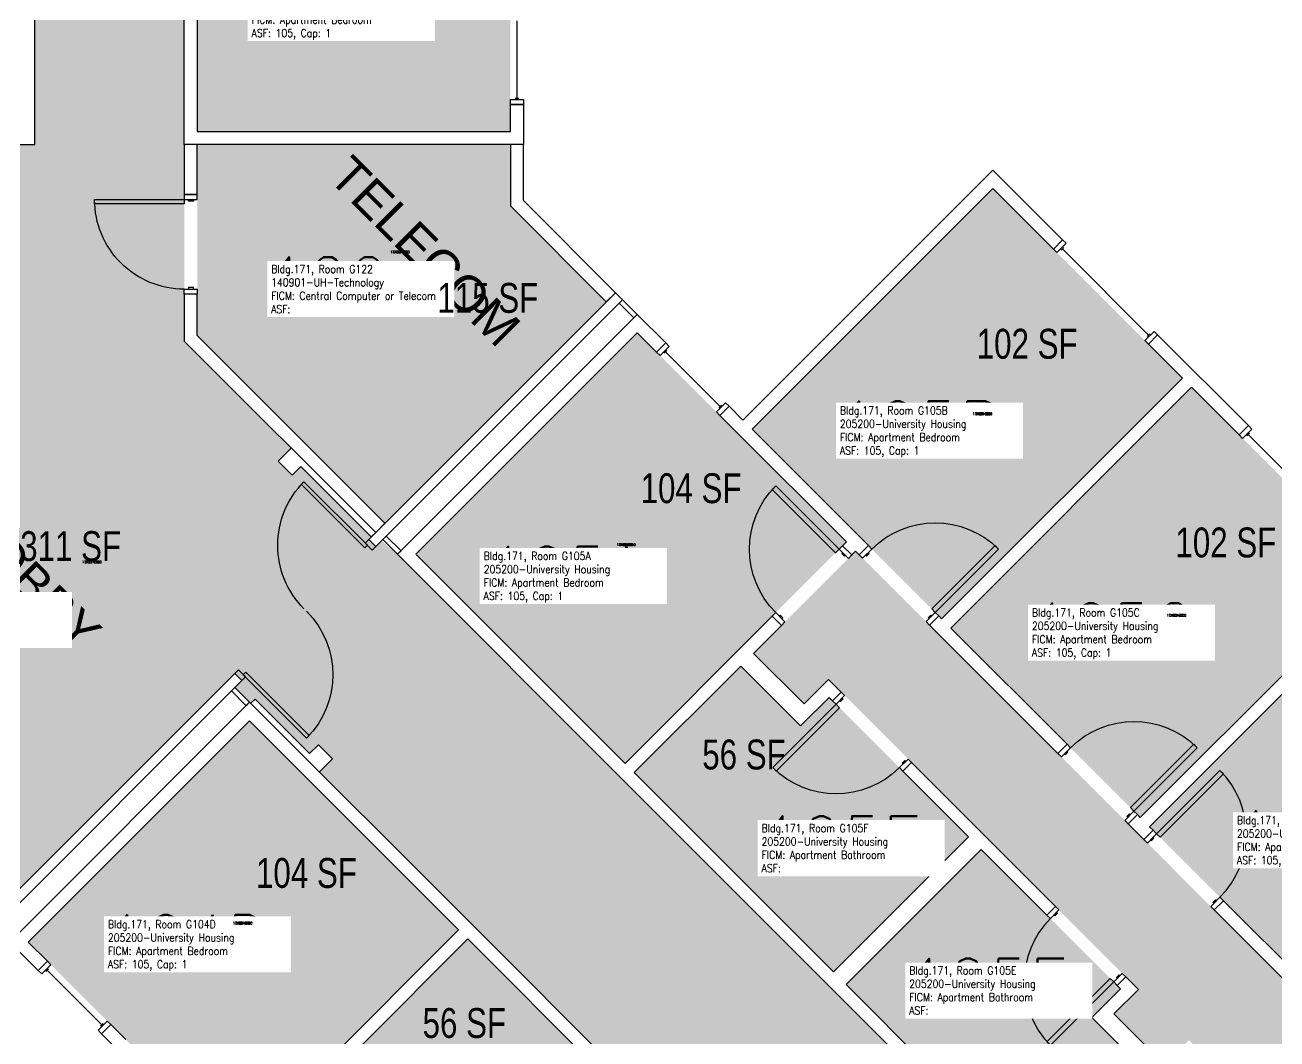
# Model space of a CAD drawing. Header units: inches. Extents: x 1063 to 4030, y -1482 to 1669.
# Drawn here: x 1337 to 1840, y -297 to 111 of the extents above; entities that cross this region are included whole.
import ezdxf
from ezdxf.enums import TextEntityAlignment as Align

# ---------------------------------------------------------------- set-up
doc = ezdxf.new("R2010")
doc.units = ezdxf.units.IN
doc.header["$LTSCALE"] = 192
doc.header["$MEASUREMENT"] = 0
for name, color, linetype in [('A-AREA-IDEN', 1, 'Continuous'), ('A-DOOR', 2, 'Continuous'), ('A-GLAZ', 1, 'Continuous'), ('A-IDEN-RNUM', 7, 'Continuous'), ('A-IDEN-SNUM', 4, 'Continuous'), ('A-IDEN-VNUM', 4, 'Continuous'), ('A-WALL', 5, 'Continuous'), ('AREA-TEXT', 3, 'Continuous'), ('Rooms-Category-Color', 7, 'Continuous'), ('Rooms-College-Color', 7, 'Continuous'), ('Rooms-Department-Color', 7, 'Continuous'), ('Rooms-Division-Color', 7, 'Continuous'), ('Rooms-Information', 7, 'Continuous')]:
    doc.layers.add(name, color=color, linetype=linetype)
doc.styles.add('AREA', font='arial.ttf', dxfattribs={"width": 0.75, "height": 12})
doc.styles.add('ROOMSNUMBER', font='txt.shx', dxfattribs={"height": 0.03})
doc.styles.add('ROOMVNUMBER', font='simplex.shx', dxfattribs={"width": 0.85})
doc.styles.get("Standard").update_dxf_attribs({"font": 'arial.ttf'})

msp = doc.modelspace()

# ---------------------------------------------------------------- hatches: boundary and pattern name
h = msp.add_hatch()
h.set_pattern_fill('ANSI31', color=256, angle=-44.99999999999203, style=0)
h.set_pattern_definition([(7.967289477066109e-12, (1905.239471620796, 400.3037530684998), (-1.738192922928761e-14, 0.125), [])])
h.paths.add_polyline_path([(1726.709029934985, -246.9958808729299), (1768.24118307336, -288.5280340112931), (1761.729626766391, -295.0395903182642), (1720.197473628016, -253.507437179901)], flags=9)
at = {"layer": 'Rooms-Category-Color', "true_color": 0xadadad}
for points in [[(1341.063858093238, 62.62499999787424), (1341.063858093238, 430.6576080132315), (1316.063858093245, 430.6576080132315), (1316.063858093245, 512.9817211919224), (1341.063858093245, 512.9817211919224), (1341.06385809325, 697.0182788038546), (1316.063858093251, 697.0182788038546), (1316.063858093251, 779.3423919825459), (1341.063858093244, 779.3423919825458), (1341.063858093237, 1327.125000000019), (1596.895612340904, 1327.125000000019), (1596.895612340904, 1352.125000000011), (1679.219725519595, 1352.125000000011), (1679.219725519595, 1327.125000000012), (1732.238004325571, 1327.125000000015), (1732.238004325571, 1319.625000000018), (1732.238004325571, 1243.017497890538), (1677.063858093239, 1243.125000000017), (1677.063858093239, 1267.125000000018), (1498.035061833952, 1267.125000000018), (1498.035061833952, 1147.374999997904), (1401.063858322662, 1147.374999967763), (1401.063858093234, 1066.486137238624), (1429.688858093234, 1066.486137238624), (1429.688858093234, 1002.736137238625), (1401.063858093236, 1002.736137238624), (1401.063858093236, 512.9817211919226), (1426.063858093231, 512.9817211919225), (1426.063858093231, 430.6576080132317), (1401.063858093239, 430.6576080132317), (1401.063858093238, 62.62499999787443)], [(1324.025364656535, 62.56892452026949), (1401.063858093238, 62.56892452026949), (1401.063858093238, -16.305648585409), (1444.038317028009, -59.2801075198463), (1438.735016144102, -64.58340840375347), (1444.391870393594, -70.24026265324589), (1447.92740429536, -66.7047287431448), (1476.211675565693, -94.98899996346204), (1475.151015395149, -96.04966013650672), (1477.97944252323, -98.87808725791852), (1480.031053306331, -96.80740014868934), (1480.325871780136, -96.51463008308929), (1486.730098019179, -101.9719239685713), (1514.748977475411, -129.9908034247956), (1460.611132304377, -184.1286485958258), (1454.954278054884, -178.4717943463334), (1451.418744153119, -182.0073282564347), (1429.498659992684, -160.0872441132425), (1427.775088197776, -161.8108178961744), (1427.33312839949, -161.368893588129), (1421.410644569397, -155.4468853451293), (1424.239327216406, -152.6182026914503), (1421.410900088325, -149.7897755700384), (1325.951256986801, -245.2489633888276), (1205.964889827132, -125.2625962291591), (1324.025364656535, -7.202121399754816)], [(1455.352025584515, -189.3877553156868), (1460.611132304377, -184.1286485958258), (1514.748977475411, -129.9908034247956), (1746.968450844645, -362.2102767939645), (1764.646120374301, -344.5326072643034), (1822.85805905813, -402.7445459481163), (1805.180389528469, -420.4222154777823), (1892.498904985739, -507.7407309351598), (1910.176574515399, -490.0630614054951), (1951.984262953059, -531.8707498431446), (1934.306593423399, -549.5484193728082), (2432.220016581942, -1047.46186084799), (2389.793609600564, -1089.888267829356), (2369.994619727344, -1070.089277956132), (2352.981835333427, -1087.112743576068), (2346.297778648842, -1080.380201636665), (1874.909623803836, -608.9453889923766), (1857.231954274172, -626.6230585220355), (1815.424265836523, -584.8153700843748), (1833.101935366189, -567.1377005547148), (1745.783419908784, -479.819185097337), (1728.105750379123, -497.4968546270025), (1669.893811695295, -439.2849159431883), (1687.571481224951, -421.6072464135277)]]:
    msp.add_hatch(color=253, dxfattribs=at).paths.add_polyline_path(points)
at = {"layer": 'Rooms-Category-Color', "true_color": 0x728ef3}
for points in [[(1406.313858093525, 67.88794663867054), (1532.063858093514, 67.8749999979417), (1532.063858093448, 186.6249999979399), (1406.313858093463, 186.6249999978726)], [(1802.002147293545, -31.16367071491476), (1725.899779968334, 44.93869661027929), (1629.202927641061, -51.75815571697819), (1705.323668540791, -127.8605230421831), (1801.699259299403, -31.48493228355176)], [(1494.154687091937, -101.9718918387018), (1583.064210168645, -13.04405944700852), (1667.033140434537, -97.01298971291874), (1578.114462700332, -185.9316674471089)], [(1805.71445789475, -34.87598131616824), (1881.81682521996, -110.9783486413628), (1785.138285625757, -207.6752009686234), (1709.017605567485, -131.5728336434153), (1805.411569900634, -35.19724288478022)], [(2046.58189202363, -305.4419002549063), (1950.768923172852, -209.6289314041288), (1865.209002649275, -295.1888519277069), (1670.754637822974, -100.734487101408), (1629.742444514163, -141.7466804102183), (1650.071782732979, -162.0760186290337), (1659.882852802514, -152.264875520692), (1784.356703640109, -276.7387263583115), (1774.545633570575, -286.5498694666536), (1794.874935270004, -306.8791711660571), (1804.686041858955, -297.0680645771059), (1827.100699745207, -319.4827224633592), (1817.466369851549, -329.1170523570173), (1813.754059250319, -325.4047417557882), (1818.261864980376, -320.8969360257325), (1803.271828296582, -305.9068993419384), (1768.358430975504, -340.8202966630166), (1783.348467659298, -355.8103333468099), (1789.712428689977, -349.4463723161313), (1793.424739291206, -353.1586829173604), (1787.060778260527, -359.522643948039), (1830.282680260555, -402.744545948067), (1894.275843957933, -338.7513822506877), (1943.874632056285, -388.3501703490398), (1954.21606873114, -378.0087336741877), (1964.115563667751, -387.908228610797)], [(1885.529135821173, -114.690659242608), (1961.89666818933, -191.0581916107428), (1865.199815862051, -287.7550439380052), (1788.832283493912, -211.3875115698528), (1885.226247827072, -115.0119208112033)], [(1660.148292577589, -159.4246064122614), (1716.100202053729, -215.3765158884142), (1661.829756597671, -269.6469613444651), (1581.835893556664, -189.653098303444), (1624.606733563349, -146.8640177865562), (1648.648364123689, -170.9056483469004)], [(1427.342283057098, -168.8026694480239), (1338.414450665387, -257.7121925247142), (1422.38338093128, -341.6811227906231), (1511.302058665488, -252.7624450564357)], [(1666.965415023232, -274.782619770028), (1746.959264057384, -354.776468804194), (1789.739224319173, -311.9965085424119), (1765.697593758835, -287.9548779820641), (1777.188078953105, -276.4643927877971), (1721.226726217333, -220.5030400520182)], [(1484.794997630624, -334.796274933687), (1540.746907106766, -390.7481844098387), (1595.017352562828, -336.4777389537916), (1515.023489521823, -256.4838759127682), (1472.234409004926, -299.2547159194449), (1496.276039565266, -323.2963464797898)]]:
    msp.add_hatch(color=171, dxfattribs=at).paths.add_polyline_path(points)
at = {"layer": 'Rooms-Category-Color', "true_color": 0xe3c5e1}
msp.add_hatch(color=254, dxfattribs=at).paths.add_polyline_path([(1406.313858093238, 62.62499999787694), (1406.313858093238, -14.13102738257201), (1481.691753122712, -89.5089223935219), (1570.610413210177, -0.5902620964050058), (1532.063858093237, 37.95629301103067), (1532.063858093225, 62.62499999787079)])
at = {"layer": 'Rooms-College-Color', "true_color": 0xadadad}
for points in [[(1341.063858093238, 62.62499999787424), (1341.063858093238, 430.6576080132315), (1316.063858093245, 430.6576080132315), (1316.063858093245, 512.9817211919224), (1341.063858093245, 512.9817211919224), (1341.06385809325, 697.0182788038546), (1316.063858093251, 697.0182788038546), (1316.063858093251, 779.3423919825459), (1341.063858093244, 779.3423919825458), (1341.063858093237, 1327.125000000019), (1596.895612340904, 1327.125000000019), (1596.895612340904, 1352.125000000011), (1679.219725519595, 1352.125000000011), (1679.219725519595, 1327.125000000012), (1732.238004325571, 1327.125000000015), (1732.238004325571, 1319.625000000018), (1732.238004325571, 1243.017497890538), (1677.063858093239, 1243.125000000017), (1677.063858093239, 1267.125000000018), (1498.035061833952, 1267.125000000018), (1498.035061833952, 1147.374999997904), (1401.063858322662, 1147.374999967763), (1401.063858093234, 1066.486137238624), (1429.688858093234, 1066.486137238624), (1429.688858093234, 1002.736137238625), (1401.063858093236, 1002.736137238624), (1401.063858093236, 512.9817211919226), (1426.063858093231, 512.9817211919225), (1426.063858093231, 430.6576080132317), (1401.063858093239, 430.6576080132317), (1401.063858093238, 62.62499999787443)], [(1406.313858093525, 67.88794663867054), (1532.063858093514, 67.8749999979417), (1532.063858093448, 186.6249999979399), (1406.313858093463, 186.6249999978726)], [(1324.025364656535, 62.56892452026949), (1401.063858093238, 62.56892452026949), (1401.063858093238, -16.305648585409), (1444.038317028009, -59.2801075198463), (1438.735016144102, -64.58340840375347), (1444.391870393594, -70.24026265324589), (1447.92740429536, -66.7047287431448), (1476.211675565693, -94.98899996346204), (1475.151015395149, -96.04966013650672), (1477.97944252323, -98.87808725791852), (1480.031053306331, -96.80740014868934), (1480.325871780136, -96.51463008308929), (1486.730098019179, -101.9719239685713), (1514.748977475411, -129.9908034247956), (1460.611132304377, -184.1286485958258), (1454.954278054884, -178.4717943463334), (1451.418744153119, -182.0073282564347), (1429.498659992684, -160.0872441132425), (1427.775088197776, -161.8108178961744), (1427.33312839949, -161.368893588129), (1421.410644569397, -155.4468853451293), (1424.239327216406, -152.6182026914503), (1421.410900088325, -149.7897755700384), (1325.951256986801, -245.2489633888276), (1205.964889827132, -125.2625962291591), (1324.025364656535, -7.202121399754816)], [(1406.313858093238, 62.62499999787694), (1406.313858093238, -14.13102738257201), (1481.691753122712, -89.5089223935219), (1570.610413210177, -0.5902620964050058), (1532.063858093237, 37.95629301103067), (1532.063858093225, 62.62499999787079)], [(1802.002147293545, -31.16367071491476), (1725.899779968334, 44.93869661027929), (1629.202927641061, -51.75815571697819), (1705.323668540791, -127.8605230421831), (1801.699259299403, -31.48493228355176)], [(1494.154687091937, -101.9718918387018), (1583.064210168645, -13.04405944700852), (1667.033140434537, -97.01298971291874), (1578.114462700332, -185.9316674471089)], [(1805.71445789475, -34.87598131616824), (1881.81682521996, -110.9783486413628), (1785.138285625757, -207.6752009686234), (1709.017605567485, -131.5728336434153), (1805.411569900634, -35.19724288478022)], [(2046.58189202363, -305.4419002549063), (1950.768923172852, -209.6289314041288), (1865.209002649275, -295.1888519277069), (1670.754637822974, -100.734487101408), (1629.742444514163, -141.7466804102183), (1650.071782732979, -162.0760186290337), (1659.882852802514, -152.264875520692), (1784.356703640109, -276.7387263583115), (1774.545633570575, -286.5498694666536), (1794.874935270004, -306.8791711660571), (1804.686041858955, -297.0680645771059), (1827.100699745207, -319.4827224633592), (1817.466369851549, -329.1170523570173), (1813.754059250319, -325.4047417557882), (1818.261864980376, -320.8969360257325), (1803.271828296582, -305.9068993419384), (1768.358430975504, -340.8202966630166), (1783.348467659298, -355.8103333468099), (1789.712428689977, -349.4463723161313), (1793.424739291206, -353.1586829173604), (1787.060778260527, -359.522643948039), (1830.282680260555, -402.744545948067), (1894.275843957933, -338.7513822506877), (1943.874632056285, -388.3501703490398), (1954.21606873114, -378.0087336741877), (1964.115563667751, -387.908228610797)], [(1885.529135821173, -114.690659242608), (1961.89666818933, -191.0581916107428), (1865.199815862051, -287.7550439380052), (1788.832283493912, -211.3875115698528), (1885.226247827072, -115.0119208112033)], [(1455.352025584515, -189.3877553156868), (1460.611132304377, -184.1286485958258), (1514.748977475411, -129.9908034247956), (1746.968450844645, -362.2102767939645), (1764.646120374301, -344.5326072643034), (1822.85805905813, -402.7445459481163), (1805.180389528469, -420.4222154777823), (1892.498904985739, -507.7407309351598), (1910.176574515399, -490.0630614054951), (1951.984262953059, -531.8707498431446), (1934.306593423399, -549.5484193728082), (2432.220016581942, -1047.46186084799), (2389.793609600564, -1089.888267829356), (2369.994619727344, -1070.089277956132), (2352.981835333427, -1087.112743576068), (2346.297778648842, -1080.380201636665), (1874.909623803836, -608.9453889923766), (1857.231954274172, -626.6230585220355), (1815.424265836523, -584.8153700843748), (1833.101935366189, -567.1377005547148), (1745.783419908784, -479.819185097337), (1728.105750379123, -497.4968546270025), (1669.893811695295, -439.2849159431883), (1687.571481224951, -421.6072464135277)], [(1660.148292577589, -159.4246064122614), (1716.100202053729, -215.3765158884142), (1661.829756597671, -269.6469613444651), (1581.835893556664, -189.653098303444), (1624.606733563349, -146.8640177865562), (1648.648364123689, -170.9056483469004)], [(1427.342283057098, -168.8026694480239), (1338.414450665387, -257.7121925247142), (1422.38338093128, -341.6811227906231), (1511.302058665488, -252.7624450564357)], [(1666.965415023232, -274.782619770028), (1746.959264057384, -354.776468804194), (1789.739224319173, -311.9965085424119), (1765.697593758835, -287.9548779820641), (1777.188078953105, -276.4643927877971), (1721.226726217333, -220.5030400520182)], [(1484.794997630624, -334.796274933687), (1540.746907106766, -390.7481844098387), (1595.017352562828, -336.4777389537916), (1515.023489521823, -256.4838759127682), (1472.234409004926, -299.2547159194449), (1496.276039565266, -323.2963464797898)]]:
    msp.add_hatch(color=253, dxfattribs=at).paths.add_polyline_path(points)
at = {"layer": 'Rooms-Department-Color', "true_color": 0xacacac}
for points in [[(1341.063858093238, 62.62499999787424), (1341.063858093238, 430.6576080132315), (1316.063858093245, 430.6576080132315), (1316.063858093245, 512.9817211919224), (1341.063858093245, 512.9817211919224), (1341.06385809325, 697.0182788038546), (1316.063858093251, 697.0182788038546), (1316.063858093251, 779.3423919825459), (1341.063858093244, 779.3423919825458), (1341.063858093237, 1327.125000000019), (1596.895612340904, 1327.125000000019), (1596.895612340904, 1352.125000000011), (1679.219725519595, 1352.125000000011), (1679.219725519595, 1327.125000000012), (1732.238004325571, 1327.125000000015), (1732.238004325571, 1319.625000000018), (1732.238004325571, 1243.017497890538), (1677.063858093239, 1243.125000000017), (1677.063858093239, 1267.125000000018), (1498.035061833952, 1267.125000000018), (1498.035061833952, 1147.374999997904), (1401.063858322662, 1147.374999967763), (1401.063858093234, 1066.486137238624), (1429.688858093234, 1066.486137238624), (1429.688858093234, 1002.736137238625), (1401.063858093236, 1002.736137238624), (1401.063858093236, 512.9817211919226), (1426.063858093231, 512.9817211919225), (1426.063858093231, 430.6576080132317), (1401.063858093239, 430.6576080132317), (1401.063858093238, 62.62499999787443)], [(1324.025364656535, 62.56892452026949), (1401.063858093238, 62.56892452026949), (1401.063858093238, -16.305648585409), (1444.038317028009, -59.2801075198463), (1438.735016144102, -64.58340840375347), (1444.391870393594, -70.24026265324589), (1447.92740429536, -66.7047287431448), (1476.211675565693, -94.98899996346204), (1475.151015395149, -96.04966013650672), (1477.97944252323, -98.87808725791852), (1480.031053306331, -96.80740014868934), (1480.325871780136, -96.51463008308929), (1486.730098019179, -101.9719239685713), (1514.748977475411, -129.9908034247956), (1460.611132304377, -184.1286485958258), (1454.954278054884, -178.4717943463334), (1451.418744153119, -182.0073282564347), (1429.498659992684, -160.0872441132425), (1427.775088197776, -161.8108178961744), (1427.33312839949, -161.368893588129), (1421.410644569397, -155.4468853451293), (1424.239327216406, -152.6182026914503), (1421.410900088325, -149.7897755700384), (1325.951256986801, -245.2489633888276), (1205.964889827132, -125.2625962291591), (1324.025364656535, -7.202121399754816)], [(1455.352025584515, -189.3877553156868), (1460.611132304377, -184.1286485958258), (1514.748977475411, -129.9908034247956), (1746.968450844645, -362.2102767939645), (1764.646120374301, -344.5326072643034), (1822.85805905813, -402.7445459481163), (1805.180389528469, -420.4222154777823), (1892.498904985739, -507.7407309351598), (1910.176574515399, -490.0630614054951), (1951.984262953059, -531.8707498431446), (1934.306593423399, -549.5484193728082), (2432.220016581942, -1047.46186084799), (2389.793609600564, -1089.888267829356), (2369.994619727344, -1070.089277956132), (2352.981835333427, -1087.112743576068), (2346.297778648842, -1080.380201636665), (1874.909623803836, -608.9453889923766), (1857.231954274172, -626.6230585220355), (1815.424265836523, -584.8153700843748), (1833.101935366189, -567.1377005547148), (1745.783419908784, -479.819185097337), (1728.105750379123, -497.4968546270025), (1669.893811695295, -439.2849159431883), (1687.571481224951, -421.6072464135277)]]:
    msp.add_hatch(color=253, dxfattribs=at).paths.add_polyline_path(points)
at = {"layer": 'Rooms-Department-Color', "true_color": 0x604aed}
for points in [[(1406.313858093525, 67.88794663867054), (1532.063858093514, 67.8749999979417), (1532.063858093448, 186.6249999979399), (1406.313858093463, 186.6249999978726)], [(1406.313858093238, 62.62499999787694), (1406.313858093238, -14.13102738257201), (1481.691753122712, -89.5089223935219), (1570.610413210177, -0.5902620964050058), (1532.063858093237, 37.95629301103067), (1532.063858093225, 62.62499999787079)], [(1802.002147293545, -31.16367071491476), (1725.899779968334, 44.93869661027929), (1629.202927641061, -51.75815571697819), (1705.323668540791, -127.8605230421831), (1801.699259299403, -31.48493228355176)], [(1494.154687091937, -101.9718918387018), (1583.064210168645, -13.04405944700852), (1667.033140434537, -97.01298971291874), (1578.114462700332, -185.9316674471089)], [(1805.71445789475, -34.87598131616824), (1881.81682521996, -110.9783486413628), (1785.138285625757, -207.6752009686234), (1709.017605567485, -131.5728336434153), (1805.411569900634, -35.19724288478022)], [(2046.58189202363, -305.4419002549063), (1950.768923172852, -209.6289314041288), (1865.209002649275, -295.1888519277069), (1670.754637822974, -100.734487101408), (1629.742444514163, -141.7466804102183), (1650.071782732979, -162.0760186290337), (1659.882852802514, -152.264875520692), (1784.356703640109, -276.7387263583115), (1774.545633570575, -286.5498694666536), (1794.874935270004, -306.8791711660571), (1804.686041858955, -297.0680645771059), (1827.100699745207, -319.4827224633592), (1817.466369851549, -329.1170523570173), (1813.754059250319, -325.4047417557882), (1818.261864980376, -320.8969360257325), (1803.271828296582, -305.9068993419384), (1768.358430975504, -340.8202966630166), (1783.348467659298, -355.8103333468099), (1789.712428689977, -349.4463723161313), (1793.424739291206, -353.1586829173604), (1787.060778260527, -359.522643948039), (1830.282680260555, -402.744545948067), (1894.275843957933, -338.7513822506877), (1943.874632056285, -388.3501703490398), (1954.21606873114, -378.0087336741877), (1964.115563667751, -387.908228610797)], [(1885.529135821173, -114.690659242608), (1961.89666818933, -191.0581916107428), (1865.199815862051, -287.7550439380052), (1788.832283493912, -211.3875115698528), (1885.226247827072, -115.0119208112033)], [(1660.148292577589, -159.4246064122614), (1716.100202053729, -215.3765158884142), (1661.829756597671, -269.6469613444651), (1581.835893556664, -189.653098303444), (1624.606733563349, -146.8640177865562), (1648.648364123689, -170.9056483469004)], [(1427.342283057098, -168.8026694480239), (1338.414450665387, -257.7121925247142), (1422.38338093128, -341.6811227906231), (1511.302058665488, -252.7624450564357)], [(1666.965415023232, -274.782619770028), (1746.959264057384, -354.776468804194), (1789.739224319173, -311.9965085424119), (1765.697593758835, -287.9548779820641), (1777.188078953105, -276.4643927877971), (1721.226726217333, -220.5030400520182)], [(1484.794997630624, -334.796274933687), (1540.746907106766, -390.7481844098387), (1595.017352562828, -336.4777389537916), (1515.023489521823, -256.4838759127682), (1472.234409004926, -299.2547159194449), (1496.276039565266, -323.2963464797898)]]:
    msp.add_hatch(color=173, dxfattribs=at).paths.add_polyline_path(points)
at = {"layer": 'Rooms-Division-Color', "true_color": 0xadadad}
for points in [[(1341.063858093238, 62.62499999787424), (1341.063858093238, 430.6576080132315), (1316.063858093245, 430.6576080132315), (1316.063858093245, 512.9817211919224), (1341.063858093245, 512.9817211919224), (1341.06385809325, 697.0182788038546), (1316.063858093251, 697.0182788038546), (1316.063858093251, 779.3423919825459), (1341.063858093244, 779.3423919825458), (1341.063858093237, 1327.125000000019), (1596.895612340904, 1327.125000000019), (1596.895612340904, 1352.125000000011), (1679.219725519595, 1352.125000000011), (1679.219725519595, 1327.125000000012), (1732.238004325571, 1327.125000000015), (1732.238004325571, 1319.625000000018), (1732.238004325571, 1243.017497890538), (1677.063858093239, 1243.125000000017), (1677.063858093239, 1267.125000000018), (1498.035061833952, 1267.125000000018), (1498.035061833952, 1147.374999997904), (1401.063858322662, 1147.374999967763), (1401.063858093234, 1066.486137238624), (1429.688858093234, 1066.486137238624), (1429.688858093234, 1002.736137238625), (1401.063858093236, 1002.736137238624), (1401.063858093236, 512.9817211919226), (1426.063858093231, 512.9817211919225), (1426.063858093231, 430.6576080132317), (1401.063858093239, 430.6576080132317), (1401.063858093238, 62.62499999787443)], [(1324.025364656535, 62.56892452026949), (1401.063858093238, 62.56892452026949), (1401.063858093238, -16.305648585409), (1444.038317028009, -59.2801075198463), (1438.735016144102, -64.58340840375347), (1444.391870393594, -70.24026265324589), (1447.92740429536, -66.7047287431448), (1476.211675565693, -94.98899996346204), (1475.151015395149, -96.04966013650672), (1477.97944252323, -98.87808725791852), (1480.031053306331, -96.80740014868934), (1480.325871780136, -96.51463008308929), (1486.730098019179, -101.9719239685713), (1514.748977475411, -129.9908034247956), (1460.611132304377, -184.1286485958258), (1454.954278054884, -178.4717943463334), (1451.418744153119, -182.0073282564347), (1429.498659992684, -160.0872441132425), (1427.775088197776, -161.8108178961744), (1427.33312839949, -161.368893588129), (1421.410644569397, -155.4468853451293), (1424.239327216406, -152.6182026914503), (1421.410900088325, -149.7897755700384), (1325.951256986801, -245.2489633888276), (1205.964889827132, -125.2625962291591), (1324.025364656535, -7.202121399754816)], [(1455.352025584515, -189.3877553156868), (1460.611132304377, -184.1286485958258), (1514.748977475411, -129.9908034247956), (1746.968450844645, -362.2102767939645), (1764.646120374301, -344.5326072643034), (1822.85805905813, -402.7445459481163), (1805.180389528469, -420.4222154777823), (1892.498904985739, -507.7407309351598), (1910.176574515399, -490.0630614054951), (1951.984262953059, -531.8707498431446), (1934.306593423399, -549.5484193728082), (2432.220016581942, -1047.46186084799), (2389.793609600564, -1089.888267829356), (2369.994619727344, -1070.089277956132), (2352.981835333427, -1087.112743576068), (2346.297778648842, -1080.380201636665), (1874.909623803836, -608.9453889923766), (1857.231954274172, -626.6230585220355), (1815.424265836523, -584.8153700843748), (1833.101935366189, -567.1377005547148), (1745.783419908784, -479.819185097337), (1728.105750379123, -497.4968546270025), (1669.893811695295, -439.2849159431883), (1687.571481224951, -421.6072464135277)]]:
    msp.add_hatch(color=253, dxfattribs=at).paths.add_polyline_path(points)
at = {"layer": 'Rooms-Division-Color', "true_color": 0x604aed}
for points in [[(1406.313858093525, 67.88794663867054), (1532.063858093514, 67.8749999979417), (1532.063858093448, 186.6249999979399), (1406.313858093463, 186.6249999978726)], [(1406.313858093238, 62.62499999787694), (1406.313858093238, -14.13102738257201), (1481.691753122712, -89.5089223935219), (1570.610413210177, -0.5902620964050058), (1532.063858093237, 37.95629301103067), (1532.063858093225, 62.62499999787079)], [(1802.002147293545, -31.16367071491476), (1725.899779968334, 44.93869661027929), (1629.202927641061, -51.75815571697819), (1705.323668540791, -127.8605230421831), (1801.699259299403, -31.48493228355176)], [(1494.154687091937, -101.9718918387018), (1583.064210168645, -13.04405944700852), (1667.033140434537, -97.01298971291874), (1578.114462700332, -185.9316674471089)], [(1805.71445789475, -34.87598131616824), (1881.81682521996, -110.9783486413628), (1785.138285625757, -207.6752009686234), (1709.017605567485, -131.5728336434153), (1805.411569900634, -35.19724288478022)], [(2046.58189202363, -305.4419002549063), (1950.768923172852, -209.6289314041288), (1865.209002649275, -295.1888519277069), (1670.754637822974, -100.734487101408), (1629.742444514163, -141.7466804102183), (1650.071782732979, -162.0760186290337), (1659.882852802514, -152.264875520692), (1784.356703640109, -276.7387263583115), (1774.545633570575, -286.5498694666536), (1794.874935270004, -306.8791711660571), (1804.686041858955, -297.0680645771059), (1827.100699745207, -319.4827224633592), (1817.466369851549, -329.1170523570173), (1813.754059250319, -325.4047417557882), (1818.261864980376, -320.8969360257325), (1803.271828296582, -305.9068993419384), (1768.358430975504, -340.8202966630166), (1783.348467659298, -355.8103333468099), (1789.712428689977, -349.4463723161313), (1793.424739291206, -353.1586829173604), (1787.060778260527, -359.522643948039), (1830.282680260555, -402.744545948067), (1894.275843957933, -338.7513822506877), (1943.874632056285, -388.3501703490398), (1954.21606873114, -378.0087336741877), (1964.115563667751, -387.908228610797)], [(1885.529135821173, -114.690659242608), (1961.89666818933, -191.0581916107428), (1865.199815862051, -287.7550439380052), (1788.832283493912, -211.3875115698528), (1885.226247827072, -115.0119208112033)], [(1660.148292577589, -159.4246064122614), (1716.100202053729, -215.3765158884142), (1661.829756597671, -269.6469613444651), (1581.835893556664, -189.653098303444), (1624.606733563349, -146.8640177865562), (1648.648364123689, -170.9056483469004)], [(1427.342283057098, -168.8026694480239), (1338.414450665387, -257.7121925247142), (1422.38338093128, -341.6811227906231), (1511.302058665488, -252.7624450564357)], [(1666.965415023232, -274.782619770028), (1746.959264057384, -354.776468804194), (1789.739224319173, -311.9965085424119), (1765.697593758835, -287.9548779820641), (1777.188078953105, -276.4643927877971), (1721.226726217333, -220.5030400520182)], [(1484.794997630624, -334.796274933687), (1540.746907106766, -390.7481844098387), (1595.017352562828, -336.4777389537916), (1515.023489521823, -256.4838759127682), (1472.234409004926, -299.2547159194449), (1496.276039565266, -323.2963464797898)]]:
    msp.add_hatch(color=173, dxfattribs=at).paths.add_polyline_path(points)

# ---------------------------------------------------------------- linework, layer by layer
at = {"layer": 'A-DOOR'}
for p, q in [((1365.06385809325, 38.76322909690654), (1365.063858093249, 40.51322909690654)), ((1365.063858093249, 40.51322909690654), (1401.063858093249, 40.5132290969243)), ((1406.313858093248, 42.51322909692689), (1401.063858093248, 42.5132290969243)), ((1401.063858093248, 42.5132290969243), (1401.063858093249, 40.5132290969243)), ((1401.063858093249, 40.5132290969243), (1401.06385809325, 38.7632290969243)), ((1401.063858093249, 40.5132290969243), (1406.313858093249, 40.51322909692689)), ((1402.813858093249, 39.88822909692516), (1402.813858093249, 40.51322909692516)), ((1402.813858093249, 40.51322909692516), (1404.813858093249, 40.51322909692615)), ((1404.813858093249, 40.51322909692615), (1404.813858093249, 39.88822909692615)), ((1406.313858093249, 40.51322909692689), (1406.313858093248, 42.51322909692689)), ((1401.06385809325, 38.7632290969243), (1365.06385809325, 38.76322909690654)), ((1404.813858093249, 39.88822909692615), (1402.813858093249, 39.88822909692516)), ((1404.813858093266, 5.138229096926146), (1402.813858093266, 5.138229096925159)), ((1402.813858093266, 5.138229096925159), (1402.813858093267, 4.513229096925159)), ((1404.813858093267, 4.513229096926146), (1404.813858093266, 5.138229096926146)), ((1401.063858093268, 2.513229096924299), (1401.063858093267, 4.513229096924299)), ((1401.063858093267, 4.513229096924299), (1406.313858093267, 4.513229096926885)), ((1406.313858093268, 2.513229096926885), (1401.063858093268, 2.513229096924299)), ((1402.813858093267, 4.513229096925159), (1404.813858093267, 4.513229096926146)), ((1406.313858093267, 4.513229096926885), (1406.313858093268, 2.513229096926885)), ((1577.151377625808, 0.2933943072867025), (1575.737170961062, -1.120812360793495)), ((1583.073396955823, -5.628625031899674), (1577.15137762586, 0.2933943072346907)), ((1577.15137762586, 0.2933943072346907), (1577.151377625808, 0.2933943072867025)), ((1575.737170961062, -1.120812360793495), (1581.659182399438, -7.042837600260043)), ((1581.659182399438, -7.042837600260043), (1583.073396955823, -5.628625031899844)), ((1448.104180988714, -73.95257325631296), (1449.164841159243, -72.89191308328273)), ((1473.560025141439, -99.40841734901882), (1448.104180988714, -73.95257325631296)), ((1449.164841159243, -72.89191308328273), (1474.620685311969, -98.34775717598859)), ((1482.222076189166, -94.63545335292656), (1480.80786952442, -96.04966002100676)), ((1488.144095702462, -100.5574728847911), (1482.222076189218, -94.63545335297857)), ((1482.222076189218, -94.63545335297857), (1482.222076189166, -94.63545335292656)), ((1474.620685311969, -98.34775717598859), (1473.560025141439, -99.40841734901882)), ((1475.151015395149, -96.0496601365071), (1473.736801834443, -97.46387370054741)), ((1473.736801834443, -97.46387370054741), (1476.565228962524, -100.2923008219592)), ((1477.97944252323, -98.87808725791886), (1475.151015395149, -96.0496601365071)), ((1476.565228962524, -100.2923008219592), (1477.97944252323, -98.87808725791886)), ((1480.80786952442, -96.04966002100676), (1486.729881146077, -101.9716854531515)), ((1486.729881146077, -101.9716854531515), (1488.144095702462, -100.5574728847913)), ((1421.410900088326, -149.7897755700388), (1422.825113649032, -148.3755620059985)), ((1424.239327216406, -152.6182026914506), (1421.410900088326, -149.7897755700388)), ((1422.825113649032, -148.3755620059985), (1425.653540777112, -151.2039891274103)), ((1424.769657299587, -150.3201056519691), (1425.830317470116, -149.2594454789389)), ((1450.225501452313, -175.775949744675), (1424.769657299587, -150.3201056519691)), ((1425.830317470116, -149.2594454789389), (1451.286161622842, -174.7152895716447)), ((1421.410900096262, -155.4466298182632), (1419.996693431516, -156.8608364863434)), ((1427.332919430654, -161.3686491618263), (1421.410900096314, -155.4466298183152)), ((1421.410900096314, -155.4466298183152), (1421.410900096262, -155.4466298182632)), ((1425.653540777112, -151.2039891274103), (1424.239327216406, -152.6182026914506)), ((1419.996693431516, -156.8608364863434), (1425.918704874269, -162.7828617301867)), ((1425.918704874269, -162.7828617301867), (1427.332919430654, -161.3686491618265)), ((1451.286161622842, -174.7152895716447), (1450.225501452313, -175.775949744675))]:
    msp.add_line(p, q, dxfattribs=at)
for points in [[(1664.126804941106, -99.93769878088165), (1662.712591378733, -101.3519123432549), (1637.256747256014, -75.89606822054276), (1638.670960818387, -74.48185465816948)], [(1667.839115542336, -103.6500093821105), (1669.253329104709, -102.2357958197372), (1665.541018503479, -98.52348521850837), (1664.126804941106, -99.93769878088165)], [(1673.583064947715, -103.5629142262241), (1672.168851385342, -102.1487006638512), (1675.881161986571, -98.43639006262129), (1677.295375548944, -99.85060362499416)], [(1702.751219671663, -125.3064477477063), (1701.33700610929, -123.8922341853335), (1726.792850232002, -98.43639006261412), (1728.207063794375, -99.850603624987)], [(1666.601678675259, -102.4125725150342), (1666.248125284666, -102.7661259056275), (1665.187465112886, -101.7054657338479), (1665.541018503479, -101.3519123432545)], [(1674.820501814791, -102.3254773591474), (1675.174055205385, -102.6790307497406), (1676.234715377164, -101.6183705779606), (1675.881161986571, -101.2648171873674)], [(1642.383271419624, -129.1058535048297), (1640.969057857251, -130.5200670672031), (1637.256747256021, -126.8077564659742), (1638.670960818394, -125.3935429036009)], [(1699.038909070434, -129.0187583489362), (1700.453122632808, -130.4329719113091), (1704.165433234037, -126.7206613100792), (1702.751219671663, -125.3064477477063)], [(1641.145834552547, -127.8684166377535), (1641.49938794314, -127.5148632471602), (1640.43872777136, -126.4542030753804), (1640.085174380767, -126.8077564659737)], [(1700.276345937511, -127.7813214818595), (1699.922792546917, -127.4277680912663), (1700.983452718697, -126.3671079194863), (1701.33700610929, -126.7206613100795)], [(1666.346749114946, -158.7287718331694), (1664.932535552573, -157.3145582707965), (1661.485389994289, -160.7617038290814), (1662.899603556662, -162.1759173914543)], [(1665.374477290815, -159.7010436573011), (1665.728030681408, -160.0545970478943), (1664.667370509628, -161.1152572196742), (1664.313817119035, -160.7617038290809)], [(1662.899603556662, -162.1759173914543), (1664.313817119035, -163.5901309538272), (1638.857972996323, -189.0459750765464), (1637.44375943395, -187.6317615141735)], [(1753.397742874157, -183.3775921526438), (1751.983529311784, -181.963378590271), (1755.695839913013, -178.2510679890411), (1757.110053475386, -179.665281551414)], [(1782.565897598105, -205.1211256741261), (1781.151684035732, -203.7069121117532), (1806.607528158444, -178.2510679890339), (1808.021741720818, -179.6652815514068)], [(1691.802593237665, -184.1846159558814), (1693.216806800039, -185.5988295182544), (1689.769661241755, -189.0459750765393), (1688.355447679381, -187.6317615141664)], [(1690.830321413534, -185.1568877800131), (1690.476768022941, -184.80333438942), (1689.416107851161, -185.8639945611999), (1689.769661241754, -186.2175479517931)], [(1754.635179741234, -182.1401552855672), (1754.988733131827, -182.4937086761605), (1756.049393303606, -181.4330485043805), (1755.695839913013, -181.0794951137872)], [(1791.669897405883, -214.2251254819016), (1793.084110968257, -215.6393390442746), (1818.539955090969, -190.1834949215553), (1817.125741528595, -188.7692813591824)], [(1778.853586996876, -208.833436275356), (1780.26780055925, -210.2476498377289), (1783.980111160479, -206.535339236499), (1782.565897598105, -205.1211256741261)], [(1780.091023863953, -207.5959994082795), (1779.737470473359, -207.2424460176861), (1780.798130645139, -206.1817858459061), (1781.151684035732, -206.5353392364995)], [(1787.957586804655, -217.9374360831315), (1786.543373242281, -216.5232225207586), (1790.25568384351, -212.8109119195287), (1791.669897405883, -214.2251254819016)], [(1789.195023671731, -216.6999992160549), (1789.548577062324, -217.0535526066482), (1790.609237234104, -215.9928924348682), (1790.25568384351, -215.6393390442749)], [(1813.413430927374, -243.3932802058438), (1814.827644489747, -244.8074937682167), (1818.539955090976, -241.0951831669867), (1817.125741528603, -239.6809696046138)], [(1814.65086779445, -242.1558433387671), (1814.297314403857, -241.8022899481738), (1815.357974575636, -240.7416297763938), (1815.71152796623, -241.0951831669871)], [(1752.43699972442, -244.8190224426195), (1751.022786162047, -243.4048088802466), (1747.575640603763, -246.8519544385316), (1748.989854166136, -248.2661680009045)], [(1751.464727900289, -245.7912942667512), (1751.818281290882, -246.1448476573444), (1750.757621119102, -247.2055078291244), (1750.404067728509, -246.8519544385312)], [(1777.892843847139, -270.2748665653318), (1779.307057409513, -271.6890801277046), (1775.859911851229, -275.1362256859895), (1774.445698288856, -273.7220121236167)], [(1776.920572023008, -271.2471383894634), (1776.567018632415, -270.8935849988701), (1775.506358460635, -271.9542451706501), (1775.859911851228, -272.3077985612433)], [(1774.445698288856, -273.7220121236167), (1773.031484726482, -272.3077985612437), (1747.57564060377, -297.763642683963), (1748.989854166143, -299.1778562463359)]]:
    msp.add_lwpolyline(points, close=True, dxfattribs=at)
at = {"layer": 'A-DOOR', "extrusion": (0, 0, -1)}
for centre, radius, start, end in [((-1401.063858093249, 40.5132290969243), 36, 269.9999999999717, 359.9999999999718), ((-1474.620685311969, -98.34775717598859), 36.00000000000001, 314.999999932454, 44.99999993245402), ((-1664.126804941106, -99.93769878088165), 36, 314.9999999999908, 44.99999999999079), ((-1702.751219671663, -125.3064477477063), 36, 44.99999999999079, 134.9999999999908), ((-1424.769657299587, -150.3201056519691), 36.00000000000001, 134.999999932454, 224.999999932454), ((-1782.565897598105, -205.1211256741261), 36, 44.99999999999079, 134.9999999999908), ((-1662.899603556662, -162.1759173914543), 36, 224.9999999999908, 314.9999999999908)]:
    msp.add_arc(centre, radius, start, end, dxfattribs=at)
at = {"layer": 'A-DOOR'}
for centre, start, end in [((1791.669897405883, -214.2251254819016), 315.0000000000092, 45.00000000000921), ((1774.445698288856, -273.7220121236167), 135.0000000000092, 225.0000000000092)]:
    msp.add_arc(centre, 36, start, end, dxfattribs=at)
at = {"layer": 'A-GLAZ'}
for p, q in [((1534.688858093225, 112.2566796001673), (1534.688858093225, 81.25667960016733)), ((1533.938858093225, 81.25667960016733), (1535.438858093225, 81.25667960016733)), ((1753.29113032832, 20.19899667959555), (1754.351790500099, 21.25965685137555)), ((1788.469692692355, -13.9189055126505), (1753.82146041421, 20.72932676548555)), ((1787.939362606465, -14.4492355985405), (1789.000022778245, -13.3885754267605)), ((1593.861498560997, -21.18969741007959), (1594.922158732777, -20.12903723829965)), ((1616.312138863673, -42.57967754096921), (1594.391828646887, -20.65936732418965)), ((1615.781808777783, -43.11000762685921), (1616.842468949563, -42.04934745507921)), ((1827.909119941673, -54.41899293373604), (1828.969780113452, -53.35833276195615)), ((1863.087682305708, -88.53689512598191), (1828.439450027562, -53.88866284784604)), ((1346.550901841026, -268.5002941299682), (1345.490241669247, -269.5609543017481)), ((1367.940881971922, -290.9509344326388), (1346.020571755137, -269.0306242158582)), ((1368.471212057812, -290.4206043467489), (1367.410551886032, -291.4812645185288))]:
    msp.add_line(p, q, dxfattribs=at)
for points in [[(1537.313858093225, 80.75667960016642), (1537.313858093225, 78.75667960016642), (1532.063858093225, 78.75667960016733), (1532.063858093225, 80.75667960016733)], [(1755.324062324231, 22.93903545669366), (1753.909848761858, 24.3532490190666), (1750.197538160628, 20.64093841783671), (1751.611751723002, 19.22672485546377)], [(1790.679401383563, -12.41630360262877), (1792.093614945936, -13.83051716500165), (1788.381304344708, -17.54282776623154), (1786.967090782334, -16.12861420385866)], [(1595.894430556908, -18.44965863298086), (1594.480216994534, -17.03544507060798), (1590.767906393306, -20.74775567183849), (1592.182119955679, -22.16196923421137)], [(1618.52184755488, -41.07707563094687), (1619.936061117254, -42.49128919331974), (1616.223750516026, -46.20359979455031), (1614.809536953652, -44.78938623217743)], [(1829.942051937584, -51.67895415663787), (1828.52783837521, -50.26474059426499), (1824.815527773981, -53.97705119549488), (1826.229741336355, -55.39126475786776)], [(1343.810863063928, -270.5332261258792), (1342.396649501555, -269.1190125635063), (1346.108960102785, -265.4067019622771), (1347.523173665158, -266.82091552465)], [(1366.4382800619, -293.1606431238463), (1367.852493624273, -294.5748566862193), (1371.564804225503, -290.8625460849901), (1370.15059066313, -289.4483325226171)]]:
    msp.add_lwpolyline(points, close=True, dxfattribs=at)
at = {"layer": 'A-WALL'}
for p, q in [((1341.063858093238, 62.62499999787424), (1341.063858093238, 191.2499999978733)), ((1401.063858093238, 62.62499999787443), (1401.063858093239, 191.2499999978735)), ((1406.313858093238, 186.6249999978735), (1406.313858093238, 67.87499999787443)), ((1532.063858093225, 67.87499999787349), (1532.063858093225, 78.75667960016733)), ((1532.063858093225, 78.75667960016733), (1537.313858093225, 78.75667960016642)), ((1537.313858093225, 78.75667960016642), (1537.313858093225, 62.62499999787349)), ((1406.313858093239, 67.87499999787443), (1532.063858093225, 67.87499999787349)), ((1204.813858093252, 62.62499999787335), (1341.063858093238, 62.62499999787424)), ((1406.313858093238, 62.62499999787694), (1401.063858093238, 62.62499999787458)), ((1401.063858093238, 62.62499999787458), (1401.063858093248, 42.51322909692429)), ((1537.313858093225, 62.62499999787349), (1401.063858093239, 62.62499999787443)), ((1406.313858093248, 42.51322909692689), (1406.313858093238, 62.62499999787694)), ((1537.313858093225, 62.62499999787342), (1532.063858093225, 62.62499999787079)), ((1532.063858093225, 62.62499999787079), (1532.063858093238, 37.95629301103046)), ((1537.313858093236, 40.13091421386962), (1537.313858093225, 62.62499999787342)), ((1725.908966755498, 52.35413102541827), (1625.499803827023, -48.05503190308741)), ((1753.909848761858, 24.3532490190666), (1725.908966755498, 52.35413102541827)), ((1401.063858093248, 42.51322909692429), (1406.313858093248, 42.51322909692689)), ((1629.212114428253, -51.76734250431628), (1725.9089667555, 44.92950982295889)), ((1725.908966755499, 44.92950982295952), (1750.197538160628, 20.64093841783671)), ((1532.063858093237, 37.95629301103067), (1570.610413210581, -0.5902620968086225)), ((1574.322723811352, 3.122048504878407), (1537.313858093236, 40.13091421386951)), ((1750.197538160628, 20.64093841783671), (1753.909848761858, 24.3532490190666)), ((1406.313858093268, 2.513229096926889), (1401.063858093268, 2.513229096924295)), ((1401.063858093268, 2.513229096924295), (1401.063858093277, -16.30564858544738)), ((1406.313858093276, -14.13102738260962), (1406.313858093268, 2.513229096926889)), ((1574.322723802446, 3.122048504616417), (1475.151015395149, -96.04966013650672)), ((1477.97944252323, -98.87808725791852), (1577.151150930526, 0.2936213832048145)), ((1570.610413210581, -0.5902620968086225), (1574.322723811352, 3.122048504878407)), ((1577.151150930526, 0.2936213832048145), (1574.322723802446, 3.122048504616417)), ((1583.073396955823, -5.628625031899503), (1486.730098019179, -101.971923968571)), ((1594.480216994534, -17.03544507060798), (1583.073396955823, -5.628625031899503)), ((1481.691753127035, -89.50892239784469), (1406.313858093276, -14.13102738260976)), ((1494.154719221638, -101.97192396857), (1583.073396955823, -13.05324623435826)), ((1583.073396955823, -13.05324623435826), (1590.767906393306, -20.74775567183849)), ((1792.093614945936, -13.83051716500148), (1788.381304344708, -17.54282776623137)), ((1828.52783837521, -50.26474059426499), (1792.093614945936, -13.83051716500148)), ((1401.063858093277, -16.30564858544766), (1477.979442526261, -93.22123299953053)), ((1590.767906393306, -20.74775567183849), (1594.480216994534, -17.03544507060798)), ((1788.381304344708, -17.54282776623137), (1802.011334080713, -31.17285750223255)), ((1802.011334080713, -31.17285750223255), (1705.314481753465, -127.8697098295072)), ((1709.026792354695, -131.5820204307361), (1805.723644681942, -34.88516810346141)), ((1805.723644681942, -34.88516810346141), (1824.815527773981, -53.97705119549488)), ((1619.936061117254, -42.49128919331974), (1616.223750516026, -46.20359979455031)), ((1625.499803827023, -48.05503190308741), (1619.936061117254, -42.49128919331974)), ((1616.223750516026, -46.20359979455031), (1622.229434964036, -52.20928424255879)), ((1824.815527773981, -53.97705119549488), (1828.52783837521, -50.26474059426499)), ((1622.229434964036, -52.20928424255879), (1667.042327221738, -97.02217650024875)), ((1675.881161986571, -98.43639006262129), (1629.212114428253, -51.76734250431628)), ((1444.038317028009, -59.2801075198463), (1438.735016144102, -64.58340840375347)), ((1438.735016144102, -64.58340840375347), (1444.391870393594, -70.24026265324589)), ((1444.391870393594, -70.24026265324589), (1447.92740429536, -66.7047287431448)), ((1447.92740429536, -66.7047287431448), (1476.211675567829, -94.9889999655981)), ((1477.979442526261, -93.22123299953053), (1481.691753127035, -89.50892239784469)), ((1476.211675567829, -94.9889999655981), (1477.979442516575, -93.22123300841173)), ((1475.151015395149, -96.04966013650672), (1477.97944252323, -98.87808725791852)), ((1667.042327221738, -97.02217650024875), (1665.541018503479, -98.52348521850837)), ((1665.541018503479, -98.52348521850837), (1669.253329104709, -102.2357958197372)), ((1672.168851385342, -102.1487006638512), (1675.881161986571, -98.43639006262129)), ((1486.730098019179, -101.9719239685713), (1577.681707749311, -192.9235336986774)), ((1578.123649487551, -185.9408542344603), (1494.154719221638, -101.9719239685701)), ((1669.253329104709, -102.2357958197372), (1670.754637822968, -100.7344871014776)), ((1670.754637822968, -100.7344871014776), (1672.168851385342, -102.1487006638512)), ((1881.826012007155, -110.9875354286522), (1785.129159679907, -207.6843877559269)), ((1788.841470281137, -211.3966983571557), (1885.538322608385, -114.6998460298811)), ((1635.39929876364, -128.6652049583553), (1578.123649487552, -185.9408542344602)), ((1637.256747256021, -126.8077564659742), (1635.39929876364, -128.6652049583553)), ((1640.969057857251, -130.5200670672031), (1637.256747256021, -126.8077564659742)), ((1639.11160936487, -132.3775155595841), (1640.969057857251, -130.5200670672031)), ((1704.165433234037, -126.7206613100792), (1700.453122632808, -130.4329719113091)), ((1700.453122632808, -130.4329719113091), (1751.983529311784, -181.963378590271)), ((1705.314481753465, -127.8697098295072), (1704.165433234037, -126.7206613100792)), ((1629.742444514163, -141.7466804102937), (1639.11160936487, -132.3775155595841)), ((1755.695839913013, -178.2510679890411), (1709.026792354695, -131.5820204307361)), ((1650.071764473279, -162.0760003694041), (1629.742444514163, -141.7466804102937)), ((1421.410900088325, -149.7897755700384), (1322.239174143857, -248.9615017483336)), ((1424.239327216406, -152.6182026914503), (1421.410900088325, -149.7897755700384)), ((1581.835960088781, -189.653164835689), (1624.615920350562, -146.8732045738969)), ((1624.615920350562, -146.8732045738969), (1648.657550910908, -170.9148351342362)), ((1325.067601271938, -251.7899288697457), (1424.239327216406, -152.6182026914503)), ((1659.882871062228, -152.2648937804529), (1650.071764473279, -162.0760003694041)), ((1664.932535552573, -157.3145582707965), (1659.882871062228, -152.2648937804529)), ((1429.498659992684, -160.0872441132425), (1427.775088197776, -161.8108178961744)), ((1451.418744153119, -182.0073282564347), (1429.498659992684, -160.0872441132425)), ((1648.657550910908, -170.9148351342362), (1660.148036105174, -159.4243499399668)), ((1660.148036105174, -159.4243499399668), (1661.485389994289, -160.7617038290814)), ((1661.485389994289, -160.7617038290814), (1664.932535552573, -157.3145582707965)), ((1330.989829462844, -257.7121925247976), (1427.33312839949, -161.3688935881293)), ((1427.33312839949, -161.3688935881289), (1518.28473812962, -252.3205033182373)), ((1427.333128399491, -168.793514790588), (1338.414450665302, -257.7121925247966)), ((1511.302058665403, -252.7624450564796), (1427.333128399491, -168.7935147905878)), ((1454.954278054884, -178.4717943463334), (1451.418744153119, -182.0073282564347)), ((1460.611132304377, -184.1286485958258), (1454.954278054884, -178.4717943463334)), ((1751.983529311784, -181.963378590271), (1755.695839913013, -178.2510679890411)), ((1455.352025584515, -189.3877553156868), (1460.611132304377, -184.1286485958258)), ((1693.216806800039, -185.5988295182544), (1689.769661241755, -189.0459750765393)), ((1751.022786162047, -243.4048088802466), (1693.216806800039, -185.5988295182544)), ((1661.838943384911, -269.6561481317962), (1581.835960088781, -189.653164835689)), ((1689.769661241755, -189.0459750765393), (1716.109388840957, -215.3857026757346)), ((1577.681707749311, -192.9235336986774), (1746.968450844645, -362.2102767939645)), ((1783.980111160479, -206.5353392364988), (1780.26780055925, -210.2476498377288)), ((1780.26780055925, -210.2476498377288), (1786.543373242281, -216.5232225207584)), ((1785.129159679907, -207.6843877559269), (1783.980111160479, -206.5353392364988)), ((1716.109388840957, -215.3857026757346), (1661.838943384911, -269.6561481317962)), ((1786.543373242281, -216.5232225207584), (1790.25568384351, -212.8109119195286)), ((1790.25568384351, -212.8109119195286), (1788.841470281137, -211.3966983571557)), ((1666.965467548514, -274.7826722953979), (1721.23591300456, -220.5122268393363)), ((1721.23591300456, -220.5122268393363), (1747.575640603763, -246.8519544385316)), ((1818.539955090976, -241.0951831669865), (1814.827644489747, -244.8074937682164)), ((1865.209002649294, -287.7642307252916), (1818.539955090976, -241.0951831669865)), ((1747.575640603763, -246.8519544385316), (1751.022786162047, -243.4048088802466)), ((1814.827644489747, -244.8074937682164), (1865.209002649295, -295.1888519277503)), ((1454.026409389313, -310.0380943325835), (1511.302058665403, -252.7624450564798)), ((1515.014369266633, -256.4747556577088), (1472.234409004852, -299.2547159195)), ((1595.017352562761, -336.4777389538174), (1515.014369266633, -256.4747556577088)), ((1518.28473812962, -252.3205033182373), (1687.571481224951, -421.6072464135277)), ((1342.396649501555, -269.1190125635063), (1330.989829462844, -257.7121925247976)), ((1338.414450665302, -257.7121925247966), (1346.108960102785, -265.4067019622771)), ((1346.108960102785, -265.4067019622771), (1342.396649501555, -269.1190125635063)), ((1746.968450844644, -354.7856555915057), (1666.965467548514, -274.7826722953979)), ((1777.197265740344, -276.4735795751042), (1765.706780546077, -287.9640647693736)), ((1779.307057409513, -271.6890801277046), (1775.859911851229, -275.1362256859895)), ((1775.859911851229, -275.1362256859895), (1777.197265740344, -276.4735795751048)), ((1784.356721899858, -276.7387446180488), (1779.307057409513, -271.6890801277046)), ((1774.545615310909, -286.5498512069993), (1784.356721899858, -276.7387446180481)), ((1794.874935270025, -306.8791711661098), (1774.545615310909, -286.5498512069993)), ((1367.852493624273, -294.5748566862193), (1371.564804225503, -290.8625460849901)), ((1371.564804225503, -290.8625460849901), (1377.570488673513, -296.8682305329987)), ((1765.706780546077, -287.9640647693736), (1789.748411106423, -312.0056953297129)), ((1373.416236334042, -300.1385993959869), (1367.852493624273, -294.5748566862193))]:
    msp.add_line(p, q, dxfattribs=at)

# ---------------------------------------------------------------- texts
at = {"layer": 'A-AREA-IDEN'}
for s, p in [('TELECOM', (1492.694473039393, 14.66936956522129)), ('LOBBY', (1334.93616096893, -118.3079058536096))]:
    msp.add_text(s, height=14.4, rotation=315, dxfattribs=at).set_placement(p, align=Align.CENTER)
at = {"layer": 'A-IDEN-RNUM', "style": 'ROOMSNUMBER', "width": 0.85}
for s, p in [('0122-00', (1487.751543894487, 19.4369231641947)), ('0105-B0', (1721.743033824743, -45.52840672916045)), ('0105-A0', (1578.592855279832, -98.11336674989434)), ('0121-00', (1363.934357320927, -105.0550708803977)), ('0105-C0', (1799.633559988652, -126.5092479487967)), ('0105-F0', (1650.831021429164, -216.3971948507426)), ('0104-D0', (1424.517620120227, -250.114274953733))]:
    msp.add_text(s, height=1, dxfattribs=at).set_placement(p, align=Align.MIDDLE_CENTER)
at = {"layer": 'A-IDEN-SNUM', "style": 'ROOMSNUMBER', "width": 0.85}
for s, p in [('1710G12200', (1487.751543894487, 19.4369231641947)), ('1710G105B0', (1721.743033824743, -45.52840672916045)), ('1710G105A0', (1578.592855279832, -98.11336674989434)), ('1710G12100', (1363.934357320927, -105.0550708803977)), ('1710G105C0', (1799.633559988652, -126.5092479487967)), ('1710G105F0', (1650.831021429164, -216.3971948507426)), ('1710G104D0', (1424.517620120227, -250.114274953733))]:
    msp.add_text(s, height=1, dxfattribs=at).set_placement(p, align=Align.MIDDLE_CENTER)
at = {"layer": 'A-IDEN-VNUM', "style": 'ROOMVNUMBER', "width": 0.85}
for s, p in [('107D', (1460.031852236216, 115.9817843466681)), ('122', (1458.753347542491, 6.184088190982726)), ('105B', (1696.310275188967, -51.71526345951207)), ('105A', (1554.139789347751, -110.1067814993309)), ('105C', (1773.910417347206, -132.8876416267747)), ('105D', (1855.808539788055, -216.2823590498665)), ('105F', (1664.39602129424, -218.3924536067898)), ('104D', (1402.280734134305, -258.0581987888181)), ('105E', (1723.697098199139, -275.5695700781444))]:
    msp.add_text(s, height=22.5, dxfattribs=at).set_placement(p, align=Align.MIDDLE_CENTER)
at = {"layer": 'AREA-TEXT', "style": 'AREA', "width": 0.75}
for s, p in [('115 SF', (1523.033428600709, 1.037682225265454)), ('102 SF', (1739.680025460797, -17.39139195169231)), ('104 SF', (1604.663650324838, -75.41812680228053)), ('311 SF', (1355.434637745695, -98.67384362159618)), ('102 SF', (1819.492771238916, -97.20800592084122)), ('56 SF', (1625.924344335085, -182.3775249378245)), ('104 SF', (1450.150601420993, -229.9495492805858)), ('56 SF', (1513.576449943834, -290.2276858984769))]:
    msp.add_text(s, height=12, dxfattribs=at).set_placement(p, align=Align.MIDDLE_CENTER)

# ---------------------------------------------------------------- next in the draw order: texts
at = {"layer": 'Rooms-Information', "char_height": 3.214285714285714, "width": 72, "attachment_point": 7, "style": 'ROOMVNUMBER', "bg_fill": 3, "box_fill_scale": 1.5, "bg_fill_color": 256, "bg_fill_true_color": 13158600, "bg_fill_transparency": 0}
for s, insert in [('Bldg.171, Room G107D^M^J205200-University Housing^M^JFICM: Apartment Bedroom^M^JASF: 105, Cap: 1', (1428.156852236216, 104.7317843466681)), ('Bldg.171, Room G122^M^J140901-UH-Technology^M^JFICM: Central Computer or Telecom^M^JASF: ', (1435.985490399634, -5.065911809017274)), ('Bldg.171, Room G105B^M^J205200-University Housing^M^JFICM: Apartment Bedroom^M^JASF: 105, Cap: 1', (1664.435275188967, -62.96526345951207)), ('Bldg.171, Room G105A^M^J205200-University Housing^M^JFICM: Apartment Bedroom^M^JASF: 105, Cap: 1', (1521.354075062037, -121.3567814993309)), ('Bldg.171, Room G121^M^J205200-University Housing^M^JFICM: Lobby^M^JASF: ', (1282.325392614885, -138.0431872278482)), ('Bldg.171, Room G105C^M^J205200-University Housing^M^JFICM: Apartment Bedroom^M^JASF: 105, Cap: 1', (1741.580060204349, -144.1376416267747)), ('Bldg.171, Room G105D^M^J205200-University Housing^M^JFICM: Apartment Bedroom^M^JASF: 105, Cap: 1', (1823.933539788055, -227.5323590498665)), ('Bldg.171, Room G105F^M^J205200-University Housing^M^JFICM: Apartment Bathroom^M^JASF: ', (1632.976378437097, -229.6424536067898)), ('Bldg.171, Room G104D^M^J205200-University Housing^M^JFICM: Apartment Bedroom^M^JASF: 105, Cap: 1', (1370.405734134305, -269.3081987888181)), ('Bldg.171, Room G105E^M^J205200-University Housing^M^JFICM: Apartment Bathroom^M^JASF: ', (1692.277455341996, -286.8195700781444))]:
    msp.add_mtext(s, dxfattribs=dict(at, insert=insert))

doc.saveas('drawing.dxf')
